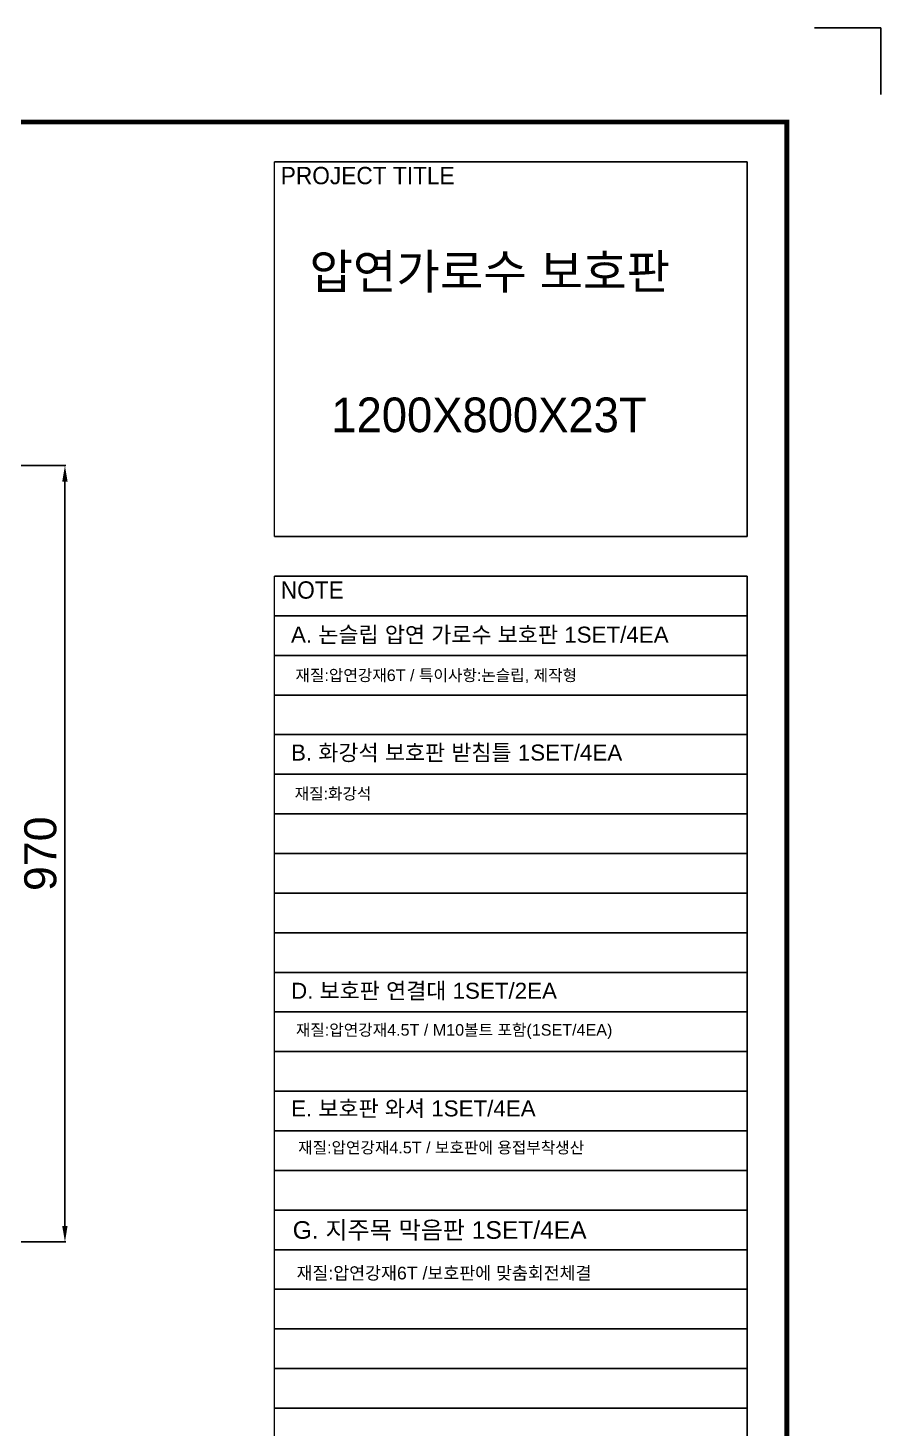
# Model space of a CAD drawing. Header units: millimetres. Extents: x 13624 to 18563, y -17957 to -14464.
# Drawn here: x 17498 to 18563, y -16213 to -14464 of the extents above; entities that cross this region are included whole.
import ezdxf

# ---------------------------------------------------------------- set-up
doc = ezdxf.new("R2010")
doc.units = ezdxf.units.MM
doc.layers.add('LAYOUT', color=7, linetype='Continuous')
doc.styles.add('H', font='')
doc.styles.get("Standard").update_dxf_attribs({"font": 'arial.ttf'})
doc.styles.get('H').set_extended_font_data('Dotum')
doc.dimstyles.new('ISO-25', dxfattribs={"dimtxt": 40, "dimasz": 20, "dimexe": 1.25, "dimexo": 10, "dimgap": 10, "dimtad": 1, "dimdec": 0, "dimtxsty": 'Standard', "dimcen": 2.5, "dimclrd": 3, "dimclre": 3, "dimclrt": 3, "dimadec": 0, "dimazin": 0, "dimtfac": 1, "dimtdec": 0, "dimtmove": 0, "dimatfit": 3, "dimfxl": 0, "dimarcsym": 0})

# ---------------------------------------------------------------- blocks, each defined once
blk = doc.blocks.new('*D34')
at = {"color": 3, "lineweight": -2, "transparency": 16777216}
for p, q in [((17473.4, -15010.8), (17544.9, -15010.8)), ((17543.7, -15960.8), (17543.7, -15030.8)), ((17473.4, -15980.8), (17544.9, -15980.8))]:
    blk.add_line(p, q, dxfattribs=at)
at = {"color": 3, "transparency": 16777216}
for points in [[(17540.3, -15030.8), (17547, -15030.8), (17543.7, -15010.8)], [(17540.3, -15960.8), (17547, -15960.8), (17543.7, -15980.8)]]:
    blk.add_solid(points, dxfattribs=at)
at = {"layer": 'Defpoints', "color": 0, "transparency": 16777216}
for p in [(17463.4, -15010.8), (17543.7, -15010.8), (17463.4, -15980.8)]:
    blk.add_point(p, dxfattribs=at)
at = {"color": 3, "transparency": 16777216, "insert": (17513.2, -15495.8), "char_height": 40, "attachment_point": 5, "rotation": 90}
blk.add_mtext('970', dxfattribs=at)

msp = doc.modelspace()

# ---------------------------------------------------------------- linework, layer by layer
for p, q in [((18479.9, -14464.1), (18563.1, -14464.1)), ((18563.1, -14464.1), (18563.1, -14547.3)), ((17805.4, -14631.2), (18396, -14631.2)), ((18396, -15099.5), (18396, -14631.2)), ((17805.4, -15099.5), (18396, -15099.5)), ((17805.4, -15149), (18396, -15149)), ((18396, -17170.2), (18396, -15149)), ((17805.4, -15198.5), (18396, -15198.5)), ((17805.4, -15248), (18396, -15248)), ((17805.4, -15297.5), (18396, -15297.5)), ((17805.4, -15347), (18396, -15347)), ((17805.4, -15396.5), (18396, -15396.5)), ((17805.4, -15446), (18396, -15446)), ((17805.4, -15495.5), (18396, -15495.5)), ((17805.4, -15545), (18396, -15545)), ((17805.4, -15594.5), (18396, -15594.5)), ((17805.4, -15644), (18396, -15644)), ((17805.4, -15693.5), (18396, -15693.5)), ((17805.4, -15743), (18396, -15743)), ((17805.4, -15792.5), (18396, -15792.5)), ((17805.4, -15842), (18396, -15842)), ((17805.4, -15891.5), (18396, -15891.5)), ((17805.4, -15941), (18396, -15941)), ((17805.4, -15990.5), (18396, -15990.5)), ((17805.4, -16040), (18396, -16040)), ((17805.4, -16089.5), (18396, -16089.5)), ((17805.4, -16139), (18396, -16139)), ((17805.4, -16188.5), (18396, -16188.5))]:
    msp.add_line(p, q)
at = {"color": 0, "lineweight": 20}
for p, q in [((17805.4, -15099.5), (17805.4, -14631.2)), ((17805.4, -17170.2), (17805.4, -15149))]:
    msp.add_line(p, q, dxfattribs=at)
at = {"layer": 'LAYOUT'}
for p, q in [((18445.5, -14581.7), (16990.2, -14581.7)), ((18445.5, -14908.4), (18445.5, -14581.7))]:
    msp.add_line(p, q, dxfattribs=at)
at = {"layer": 'LAYOUT', "const_width": 5.88}
msp.add_lwpolyline([(13741.5, -17839.2), (18445.5, -17839.2), (18445.5, -14581.7), (13741.5, -14581.7)], close=True, dxfattribs=at)

# ---------------------------------------------------------------- texts
at = {"style": 'H'}
for s, height, p in [('PROJECT TITLE', 21.656, (17813.3, -14659.3)), ('압연가로수 보호판', 43.31, (17849.1, -14790.1)), ('1200X800X23T', 43.312, (17876.5, -14969.1)), ('NOTE', 21.66, (17813.3, -15177.1))]:
    msp.add_text(s, height=height, dxfattribs=at).set_placement(p)
for s, height, p in [('A. 논슬립 압연 가로수 보호판 1SET/4EA', 20, (17826.1, -15232.1)), ('재질:압연강재6T / 특이사항:논슬립, 제작형', 14.4, (17831.7, -15280)), ('B. 화강석 보호판 받침틀 1SET/4EA', 20, (17826.1, -15379.4)), ('재질:화강석', 14.4, (17830.6, -15427.9)), ('D. 보호판 연결대 1SET/2EA', 20, (17826.1, -15677)), ('재질:압연강재4.5T / M10볼트 포함(1SET/4EA)', 14.4, (17832.2, -15723.1)), ('E. 보호판 와셔 1SET/4EA', 20, (17826.1, -15824)), ('재질:압연강재4.5T / 보호판에 용접부착생산', 14.4, (17835, -15870.1)), ('G. 지주목 막음판 1SET/4EA', 22, (17828.2, -15976.9)), ('재질:압연강재6T /보호판에 맞춤회전체결', 15.84, (17833, -16027.6))]:
    msp.add_text(s, height=height).set_placement(p)

# ---------------------------------------------------------------- dimensions: what is measured, and where the dimension line sits
dim = msp.add_linear_dim(base=(17543.7, -15010.8), p1=(17463.4, -15980.8), p2=(17463.4, -15010.8), angle=90, dimstyle='ISO-25')
dim.commit()
dim.dimension.update_dxf_attribs({"geometry": '*D34', "text_midpoint": (17513.2, -15495.8)})

doc.saveas('drawing.dxf')
